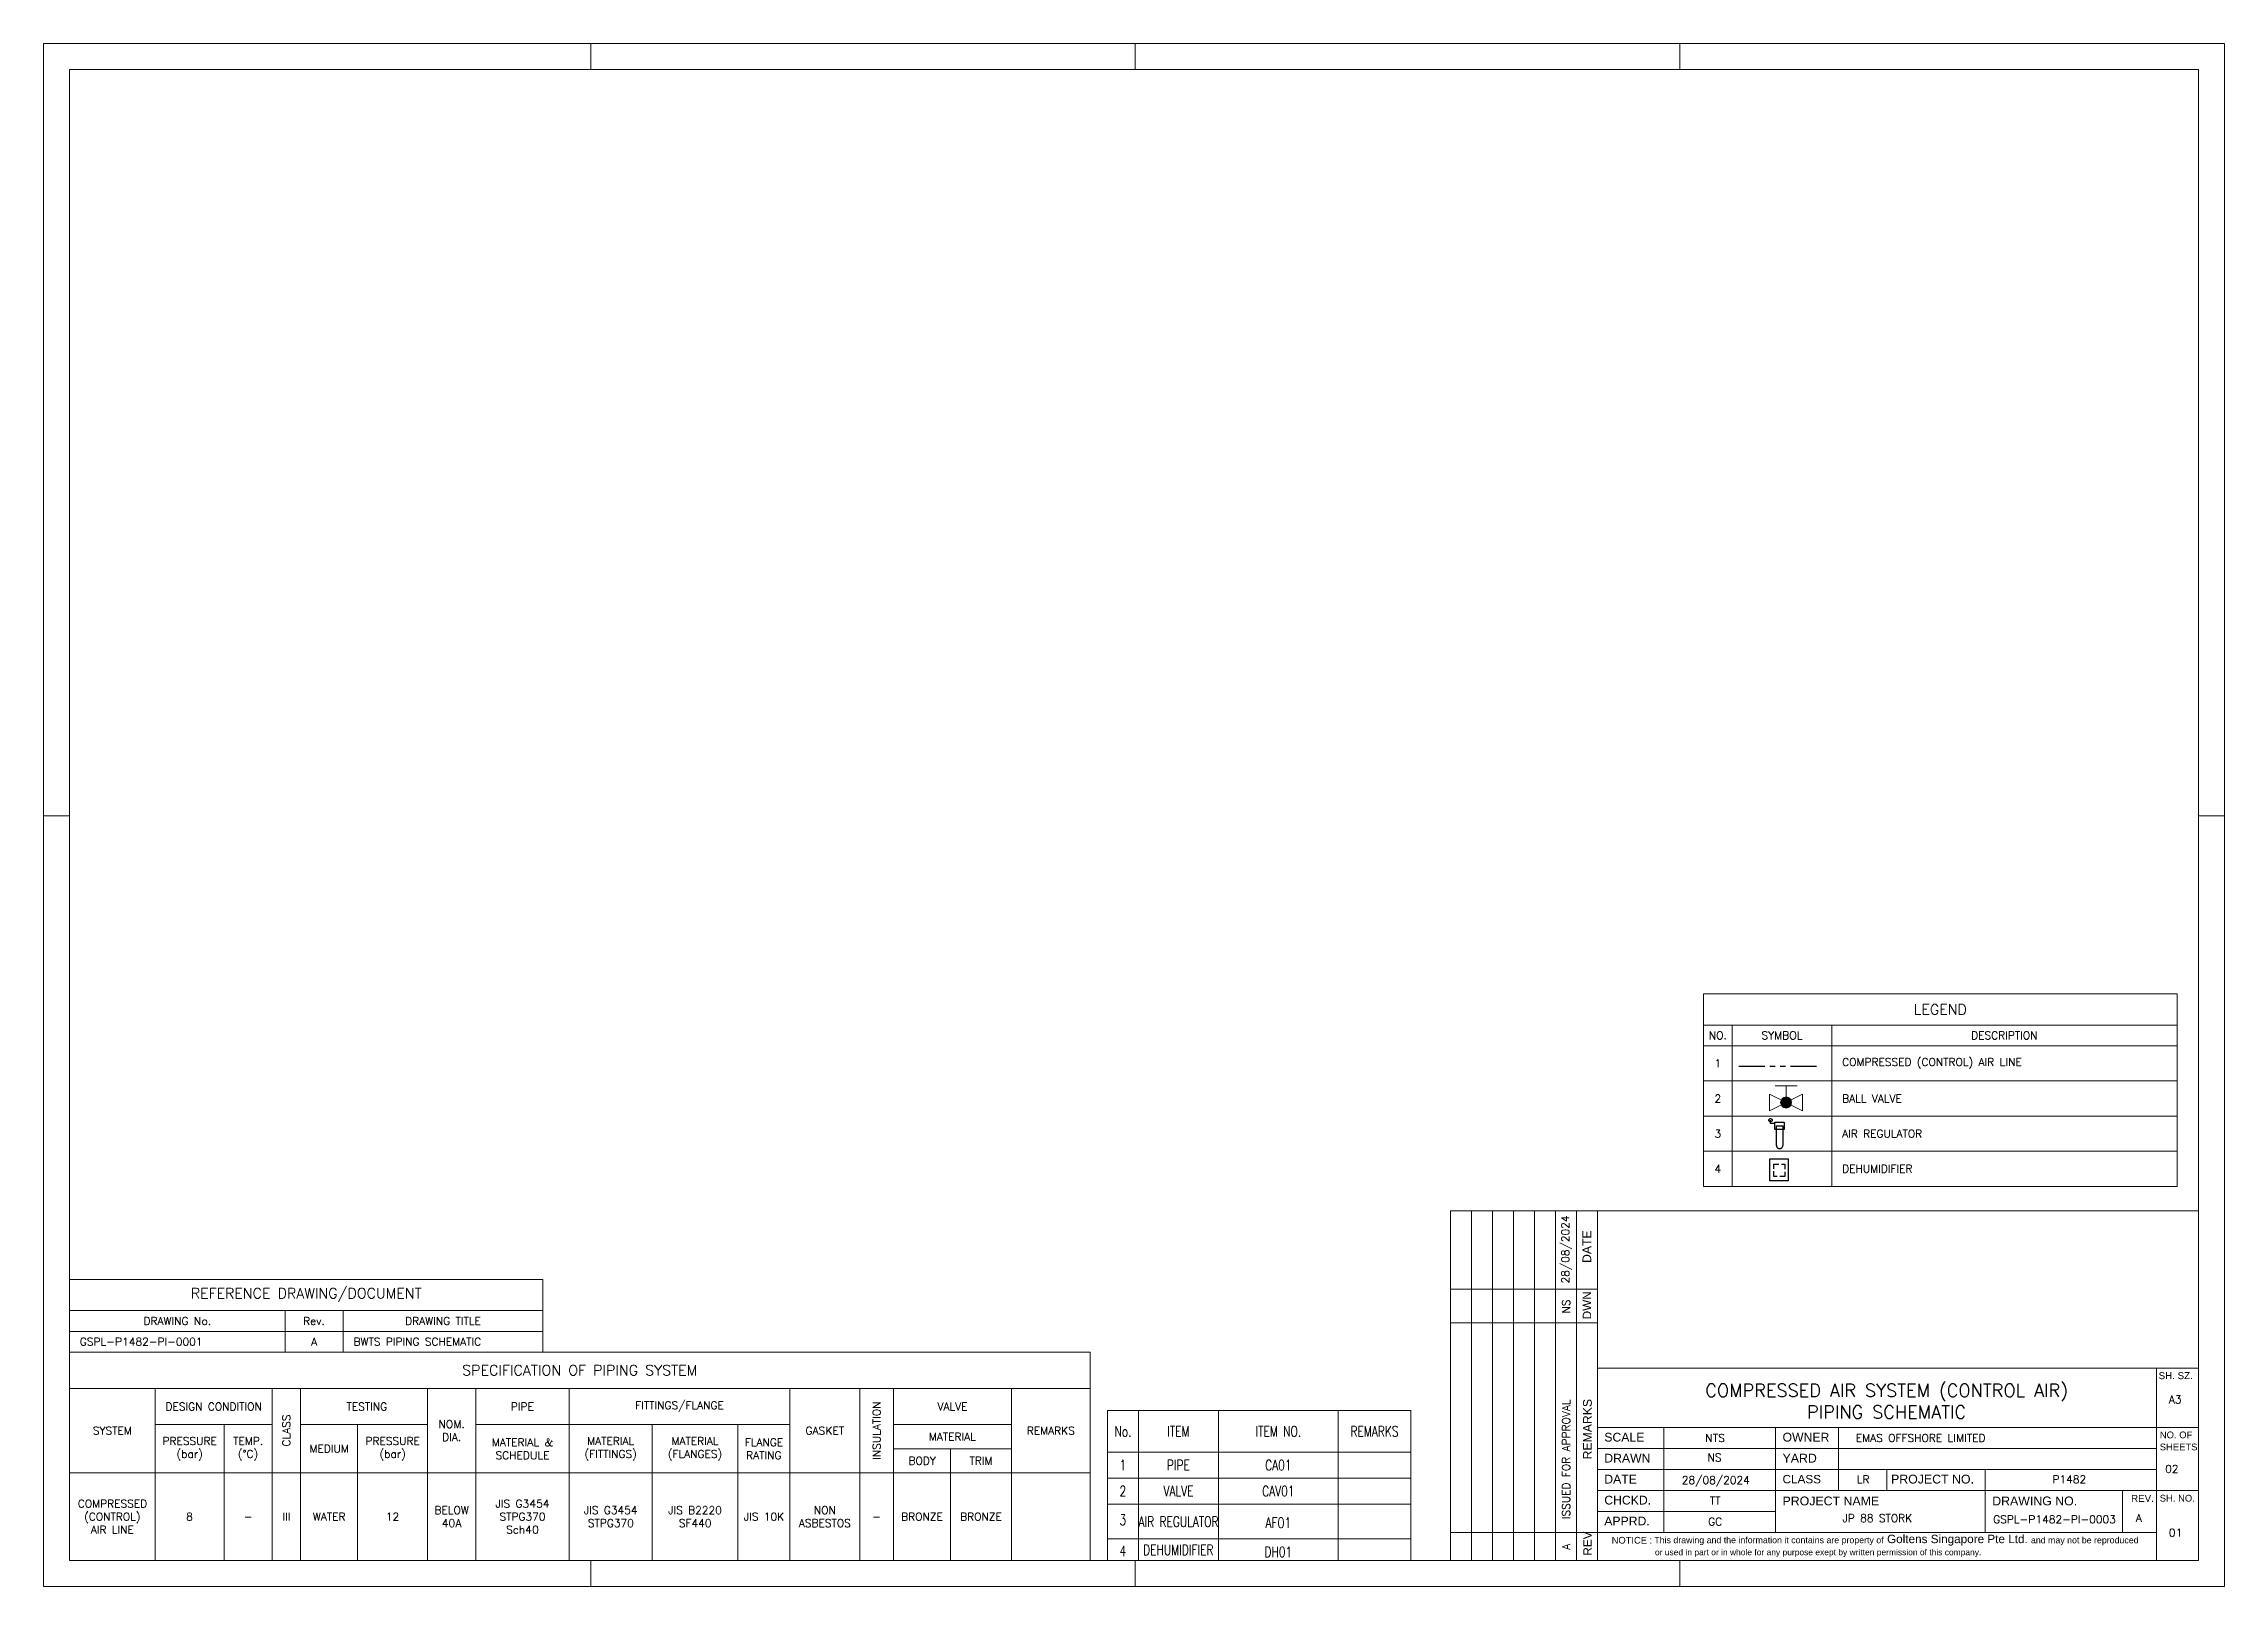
# Model space of a CAD drawing. Extents: x 475189 to 476029, y 1007718 to 1008015.
# Drawn here: x 475188.8 to 475608.8, y 1007718.3 to 1008015.3 of the extents above; entities that cross this region are included whole.
import ezdxf
from ezdxf.enums import TextEntityAlignment as Align

# ---------------------------------------------------------------- set-up
doc = ezdxf.new("R2010")
doc.units = 0
doc.header["$LTSCALE"] = 4
doc.header["$MEASUREMENT"] = 0
doc.linetypes.add('HIDDEN', pattern=[0.375, 0.25, -0.125])
doc.linetypes.add('PHANTOM', pattern=[2.5, 1.25, -0.25, 0.25, -0.25, 0.25, -0.25])
doc.layers.get('0').update_dxf_attribs({"linetype": 'CONTINUOUS', "lineweight": 0})
doc.layers.add('ballast', color=1, linetype='HIDDEN')
for name, color, linetype, lineweight in [('Template', 7, 'CONTINUOUS', 0), ('TEXT', 1, 'CONTINUOUS', 0), ('VALVE', 1, 'CONTINUOUS', 15)]:
    doc.layers.add(name, color=color, linetype=linetype, lineweight=lineweight)
doc.styles.add('Annotations', font='romans.shx', dxfattribs={"width": 0.75, "height": 2})
doc.styles.add('Cadmatic Default Text', font='arial.ttf')
doc.styles.add('SEDS_Romans', font='romans.shx')

# ---------------------------------------------------------------- blocks, each defined once
blk = doc.blocks.new('*T1')
at = {"color": 0, "linetype": 'ByBlock', "lineweight": -2, "ltscale": 30, "transparency": 16777216}
for p, q in [((0, 0), (91.17, 0)), ((0, 0), (0, -14)), ((91.17, 0), (91.17, -14)), ((0, -6), (91.17, -6)), ((41.5, -6), (41.5, -14)), ((52.67, -6), (52.67, -14)), ((0, -10), (91.17, -10)), ((0, -14), (91.17, -14))]:
    blk.add_line(p, q, dxfattribs=at)
at = {"layer": 'Template', "color": 0, "ltscale": 30, "transparency": 16777216, "style": 'SEDS_Romans'}
for s, insert, char_height, width, attachment_point in [('REFERENCE DRAWING/DOCUMENT', (45.59, -3), 2, 91.1619, 5), ('DRAWING No.', (20.75, -8), 1.5, 41.4872, 5), ('Rev.', (47.09, -8), 1.5, 11.1619, 5), ('DRAWING TITLE', (71.92, -8), 1.5, 38.4872, 5), ('GSPL-P1482-PI-0001', (2, -12), 1.5, 37.5, 4), ('A', (47.09, -12), 1.5, 7.1747, 5), ('BWTS PIPING SCHEMATIC', (54.67, -12), 1.5, 34.5, 4)]:
    blk.add_mtext(s, dxfattribs=dict(at, insert=insert, char_height=char_height, width=width, attachment_point=attachment_point))
blk = doc.blocks.new('Goltens_Isometric_A3_2_8')
at = {"layer": 'Template', "color": 7, "linetype": 'ByBlock', "lineweight": 13, "flags": 128}
for points in [[(0, 297), (420, 297)], [(0, 0), (0, 297)], [(105.38, 297), (105.38, 292.01)], [(210.25, 297), (210.25, 292.01)], [(315.12, 297), (315.12, 292.01)], [(420, 297), (420, 0)], [(4.99, 292.01), (415.01, 292.01)], [(4.99, 292.01), (4.99, 4.99)], [(415.01, 292.01), (415.01, 4.99)], [(4.99, 148.32), (0, 148.32)], [(420, 148.32), (415.01, 148.32)], [(270.96, 72.3), (299.24, 72.3)], [(270.96, 72.3), (270.96, 4.99)], [(275, 72.3), (275, 4.99)], [(279.04, 72.3), (279.04, 4.99)], [(283.08, 72.3), (283.08, 4.99)], [(287.12, 72.3), (287.12, 4.99)], [(291.16, 72.3), (291.16, 4.99)], [(295.2, 72.3), (295.2, 4.99)], [(299.24, 72.3), (415.01, 72.3)], [(299.24, 72.3), (299.24, 4.99)], [(415.01, 72.3), (415.01, 4.99)], [(270.96, 57.24), (299.24, 57.24)], [(270.96, 50.76), (299.24, 50.76)], [(299.24, 42.01), (415.01, 42.01)], [(406.93, 42.01), (406.93, 4.99)], [(299.24, 30.57), (415.01, 30.57)], [(312.02, 30.57), (312.02, 10.38)], [(333.56, 30.57), (333.56, 10.38)], [(345.68, 30.57), (345.68, 18.46)], [(299.24, 26.53), (406.93, 26.53)], [(299.24, 22.49), (406.93, 22.49)], [(355, 18.6), (355, 22.5)], [(373.95, 18.46), (373.95, 22.51)], [(299.24, 18.46), (415.01, 18.46)], [(373.95, 18.46), (373.95, 10.38)], [(400.39, 18.46), (400.39, 10.38)], [(299.24, 14.42), (333.56, 14.42)], [(299.24, 10.38), (270.96, 10.38)], [(299.24, 10.38), (406.93, 10.38)], [(415.01, 4.99), (4.99, 4.99)], [(105.38, 4.99), (105.38, 0)], [(210.25, 4.99), (210.25, 0)], [(275.01, 4.99), (299.24, 4.99)], [(299.24, 4.99), (415.01, 4.99)], [(315.12, 4.99), (315.12, 0)], [(420, 0), (0, 0)]]:
    blk.add_lwpolyline(points, dxfattribs=at)
at = {"layer": 'Template', "color": 7, "linetype": 'ByBlock', "lineweight": 13, "style": 'Cadmatic Default Text'}
for s, height, p in [('DATE', 1.683, (298.06, 62.26)), ('DWN', 1.617, (298.05, 51.41)), ('REMARKS', 1.683, (298.17, 24.45)), ('REV', 1.617, (298.16, 5.92))]:
    blk.add_text(s, height=height, rotation=90, dxfattribs=at).set_placement(p)
for s, height, p in [('SH. SZ.', 1.346, (407.34, 39.89)), ('NO. OF ', 1.3, (407.57, 28.51)), ('SHEETS', 1.3, (407.55, 26.19)), ('REV.', 1.346, (402.03, 16.27)), ('SH. NO.', 1.3, (407.55, 16.32)), ('NOTICE :', 1.292, (301.99, 8.23)), ('This drawing and the information it contains are property of', 1.213, (310.21, 8.31)), ('Goltens Singapore Pte Ltd.', 1.6154, (355.04, 8.32)), ('and may not be reproduced', 1.213, (382.75, 8.29)), ('or used in part or in whole for any purpose exept by written permission of this company.', 1.1631, (310.34, 5.99))]:
    blk.add_text(s, height=height, dxfattribs=at).set_placement(p)
for s, height, p in [('SCALE', 1.683, (300.58, 28.72)), ('OWNER', 1.683, (334.91, 28.72)), ('DRAWN', 1.683, (300.58, 24.68)), ('YARD', 1.7, (334.91, 24.68)), ('DATE', 1.683, (300.58, 20.64)), ('CLASS', 1.617, (334.91, 20.64)), ('PROJECT NO.', 1.7, (355.81, 20.65)), ('CHCKD.', 1.683, (300.58, 16.6)), ('PROJECT NAME', 1.7, (334.91, 16.44)), ('DRAWING NO.', 1.7, (375.29, 16.44)), ('APPRD.', 1.683, (300.58, 12.57))]:
    blk.add_text(s, height=height, dxfattribs=at).set_placement(p, align=Align.MIDDLE_LEFT)
blk = doc.blocks.new('*T2')
at = {"layer": 'Template', "color": 0, "linetype": 'ByBlock', "lineweight": -2, "ltscale": 30, "transparency": 16777216}
for p, q in [((0, 0), (91.17, 0)), ((0, 0), (0, -37.07)), ((0, -6), (91.17, -6)), ((5.5, -6), (5.5, -37.07)), ((24.67, -6), (24.67, -37.07)), ((0, -10.01), (91.17, -10.01)), ((0, -16.78), (91.17, -16.78)), ((0, -23.54), (91.17, -23.54)), ((0, -30.3), (91.17, -30.3)), ((0, -37.07), (91.17, -37.07))]:
    blk.add_line(p, q, dxfattribs=at)
at = {"layer": 'Template', "color": 0, "linetype": 'ByBlock', "lineweight": -2, "transparency": 16777216}
blk.add_line((91.17, 0), (91.17, -37.07), dxfattribs=at)
at = {"layer": 'Template', "color": 0, "ltscale": 30, "transparency": 16777216, "style": 'SEDS_Romans'}
for s, insert, char_height, width, attachment_point in [('LEGEND', (45.59, -3), 2, 91.1619, 5), ('NO.', (2.75, -8.01), 1.5, 5.4872, 5), ('SYMBOL', (15.09, -8.01), 1.5, 19.1619, 5), ('DESCRIPTION', (57.92, -8.01), 1.5, 66.4872, 5), ('COMPRESSED (CONTROL) AIR LINE', (26.67, -13.39), 1.5, 62.5, 4), ('1', (2.75, -13.39), 1.5, 1.5, 5), ('2', (2.75, -20.16), 1.5, 1.5, 5), ('BALL VALVE', (26.67, -20.16), 1.5, 62.5, 4)]:
    blk.add_mtext(s, dxfattribs=dict(at, insert=insert, char_height=char_height, width=width, attachment_point=attachment_point))
at = {"layer": 'Template', "color": 0, "transparency": 16777216, "char_height": 1.5, "style": 'SEDS_Romans'}
for s, insert, width, attachment_point in [('3', (2.75, -26.92), 1.5, 5), ('AIR REGULATOR', (26.67, -26.92), 62.5, 4), ('4', (2.75, -33.68), 1.5, 5), ('DEHUMIDIFIER', (26.67, -33.68), 62.5, 4)]:
    blk.add_mtext(s, dxfattribs=dict(at, insert=insert, width=width, attachment_point=attachment_point))
blk = doc.blocks.new('*T3')
at = {"layer": 'Template', "color": 0, "linetype": 'ByBlock', "lineweight": -2, "transparency": 16777216}
for p, q in [((0, 0), (196.54, 0)), ((0, 0), (0, -40.1)), ((196.54, 0), (196.54, -40.1)), ((0, -6.98), (196.54, -6.98)), ((16.51, -6.98), (16.51, -40.1)), ((39, -6.98), (39, -40.1)), ((44.5, -6.98), (44.5, -40.1)), ((68.95, -6.98), (68.95, -40.1)), ((78.23, -6.98), (78.23, -40.1)), ((96.23, -6.98), (96.23, -40.1)), ((138.73, -6.98), (138.73, -40.1)), ((152.18, -6.98), (152.18, -40.1)), ((158.68, -6.98), (158.68, -40.1)), ((181.4, -6.98), (181.4, -40.1)), ((16.51, -13.95), (39, -13.95)), ((29.76, -13.95), (29.76, -40.1)), ((44.5, -13.95), (68.95, -13.95)), ((55.47, -13.95), (55.47, -40.1)), ((78.23, -13.95), (138.73, -13.95)), ((112.23, -13.95), (112.23, -40.1)), ((128.73, -13.95), (128.73, -40.1)), ((158.68, -13.95), (181.4, -13.95)), ((158.68, -18.6), (181.4, -18.6)), ((169.68, -18.6), (169.68, -40.1)), ((0, -23.24), (196.54, -23.24)), ((0, -40.1), (196.54, -40.1))]:
    blk.add_line(p, q, dxfattribs=at)
at = {"layer": 'Template', "color": 0, "transparency": 16777216, "attachment_point": 5, "style": 'SEDS_Romans'}
for s, insert, char_height, width in [('{\\C256;SPECIFICATION OF PIPING SYSTEM}', (98.27, -3.49), 2, 194.5422), ('{\\C256;DESIGN CONDITION\\P}', (27.76, -10.47), 1.5, 20.4925), ('{\\C256; TESTING\\P}', (56.73, -10.47), 1.5, 22.4503), ('{\\C256;PIPE\\P}', (87.23, -10.47), 1.5, 16), ('{\\C256;FITTINGS/FLANGE\\P}', (117.48, -10.47), 1.5, 40.4984), ('{\\C256;VALVE \\P}', (170.04, -10.47), 1.5, 20.7204), ('{\\C256;SYSTEM\\P}', (8.26, -15.11), 1.5, 14.5114), ('{\\C256;PRESSURE\\P(bar)\\P}', (23.13, -18.6), 1.5, 11.2462), ('{\\C256;TEMP.\\P(%%DC)\\P}', (34.38, -18.6), 1.5, 7.2462), ('{\\C256;PRESSURE\\P(bar)\\P}', (62.21, -18.6), 1.5, 11.4871), ('{\\C256;NOM.\\PDIA.\\P}', (73.59, -15.11), 1.5, 7.2807), ('{\\C256;MATERIAL & \\PSCHEDULE\\P}', (87.23, -18.6), 1.5, 16), ('{\\C256;MATERIAL\\P(FITTINGS)\\P}', (104.23, -18.6), 1.5, 14), ('{\\C256;MATERIAL\\P(FLANGES)\\P}', (120.48, -18.6), 1.5, 14.4984), ('{\\C256;FLANGE RATING\\P}', (133.73, -18.6), 1.5, 8), ('{\\C256;GASKET \\P}', (145.46, -15.11), 1.5, 11.4462), ('{\\C256;MATERIAL\\P}', (170.04, -16.28), 1.5, 20.7204), ('{\\C256;REMARKS\\P}', (188.97, -15.11), 1.5, 13.1423), ('{\\C256;MEDIUM\\P}', (49.99, -18.6), 1.5, 8.9632), ('{\\C256;BODY\\P}', (164.18, -20.92), 1.5, 9), ('{\\C256;TRIM\\P}', (175.54, -20.92), 1.5, 9.7204), ('COMPRESSED (CONTROL) AIR LINE', (8.26, -31.67), 1.5, 14.5114), ('JIS G3454 STPG370\\PSch40', (87.23, -31.67), 1.5, 16), ('8', (23.13, -31.67), 1.5, 11.2462), ('-', (34.38, -31.67), 1.5, 7.2462), ('{\\C256;III\\P}', (41.75, -31.67), 1.5, 3.5), ('{\\C256;WATER\\P}', (49.99, -31.67), 1.5, 8.9632), ('12', (62.21, -31.67), 1.5, 11.4871), ('BELOW 40A', (73.59, -31.67), 1.5, 7.2807), ('JIS G3454 STPG370', (104.23, -31.67), 1.5, 14), ('JIS B2220 SF440', (120.48, -31.67), 1.5, 14.4984), ('{\\C256;JIS 10K}', (133.73, -31.67), 1.5, 8), ('{\\C256;NON ASBESTOS }', (145.46, -31.67), 1.5, 11.4462), ('{\\C256;-\\P}', (155.43, -31.67), 1.5, 4.5), ('BRONZE', (164.18, -31.67), 1.5, 9), ('BRONZE', (175.54, -31.67), 1.5, 9.7204)]:
    blk.add_mtext(s, dxfattribs=dict(at, insert=insert, char_height=char_height, width=width))
at = {"layer": 'Template', "color": 0, "transparency": 16777216, "char_height": 1.5, "width": 14.2625, "attachment_point": 5, "rotation": 90, "style": 'SEDS_Romans'}
for s, insert in [('{\\C256;CLASS\\P}', (41.75, -15.11)), ('{\\C256;INSULATION}', (155.43, -15.11))]:
    blk.add_mtext(s, dxfattribs=dict(at, insert=insert))

msp = doc.modelspace()

# ---------------------------------------------------------------- linework, layer by layer
at = {"layer": 'ballast', "linetype": 'PHANTOM'}
msp.add_line((475515.29, 1007818.46), (475531.25, 1007818.46), dxfattribs=at)
at = {"layer": 'ballast', "linetype": 'PHANTOM', "ltscale": 1.5}
msp.add_line((475522.3, 1007807.45), (475521.41, 1007807.45), dxfattribs=at)
for points in [[(475522.27, 1007807.7), (475524.05, 1007807.7), (475524.05, 1007806.29), (475522.27, 1007806.29)], [(475521.27, 1007800.64), (475524.78, 1007800.64), (475524.78, 1007796.39), (475521.27, 1007796.39)]]:
    msp.add_lwpolyline(points, close=True, dxfattribs=at)
msp.add_lwpolyline([(475522.55, 1007803.22), (475522.55, 1007807), (475523.78, 1007807), (475523.78, 1007803.22)], dxfattribs=at)
at = {"layer": 'ballast'}
msp.add_lwpolyline([(475522.03, 1007799.64), (475524.2, 1007799.64), (475524.2, 1007797.25), (475522.03, 1007797.25)], close=True, dxfattribs=at)
at = {"layer": 'ballast', "linetype": 'PHANTOM', "ltscale": 1.5}
msp.add_arc((475523.16, 1007803.22), 0.612, 180, 0, dxfattribs=at)
at = {"layer": 'Template', "color": 7}
for p, q in [((475393.72, 1007752.18), (475452.14, 1007752.18)), ((475393.72, 1007752.18), (475393.72, 1007723.33)), ((475399.66, 1007752.18), (475399.66, 1007723.33)), ((475415.11, 1007752.18), (475415.11, 1007723.33)), ((475438.14, 1007752.18), (475438.14, 1007723.33)), ((475452.14, 1007752.18), (475452.14, 1007723.33)), ((475393.72, 1007744.18), (475452.14, 1007744.18)), ((475393.72, 1007739.18), (475452.14, 1007739.18)), ((475393.72, 1007734.18), (475452.14, 1007734.18)), ((475393.72, 1007727.47), (475452.14, 1007727.47)), ((475393.72, 1007723.33), (475452.14, 1007723.33))]:
    msp.add_line(p, q, dxfattribs=at)
at = {"layer": 'Template', "ltscale": 30}
msp.add_lwpolyline([(475188.82, 1007718.34), (475608.82, 1007718.34), (475608.82, 1008015.34), (475188.82, 1008015.34)], close=True, dxfattribs=at)

# ---------------------------------------------------------------- block references
for name, p in [('*T2', (475508.53, 1007832.41)), ('*T1', (475193.82, 1007777.43)), ('*T3', (475193.82, 1007763.43))]:
    msp.add_blockref(name, p)
at = {"layer": 'Template', "ltscale": 1.5}
msp.add_blockref('Goltens_Isometric_A3_2_8', (475188.82, 1007718.34), dxfattribs=at)

# ---------------------------------------------------------------- texts
at = {"layer": 'Template', "color": 7, "char_height": 2, "attachment_point": 5, "style": 'Annotations'}
for s, insert, width in [('No.', (475396.69, 1007748.18), 5.9267), ('ITEM', (475407.38, 1007748.18), 15.4267), ('ITEM NO.', (475426.62, 1007748.18), 23.014), ('REMARKS', (475445.14, 1007748.18), 13.9808), ('1', (475396.69, 1007741.68), 5.9267), ('PIPE', (475407.38, 1007741.68), 15.4267), ('CA01', (475426.62, 1007741.68), 21.0332), ('2', (475396.69, 1007736.68), 5.9267), ('VALVE', (475407.38, 1007736.68), 15.4267), ('CAV01', (475426.62, 1007736.68), 21.0332), ('3', (475396.69, 1007731.15), 5.9267), ('AIR REGULATOR', (475407.38, 1007730.8), 15.4267), ('AF01', (475426.62, 1007730.58), 21.0332), ('4', (475396.69, 1007725.17), 5.9267), ('DEHUMIDIFIER', (475407.38, 1007725.36), 15.4267), ('DH01', (475426.62, 1007724.97), 21.0332)]:
    msp.add_mtext(s, dxfattribs=dict(at, insert=insert, width=width))
at = {"layer": 'TEXT', "color": 0, "char_height": 1.5, "attachment_point": 5, "rotation": 90, "style": 'SEDS_Romans'}
for s, insert, width in [('28/08/2024', (475482.14, 1007783.17), 7.6579), ('NS', (475482.05, 1007772.23), 7.6579), ('ISSUED FOR APPROVAL', (475482.05, 1007742.8), 39.094), ('A', (475482.05, 1007725.93), 7.6579)]:
    msp.add_mtext(s, dxfattribs=dict(at, insert=insert, width=width))
at = {"layer": 'TEXT', "color": 0, "attachment_point": 5, "style": 'SEDS_Romans'}
for s, insert, char_height, width in [('COMPRESSED AIR SYSTEM (CONTROL AIR) PIPING SCHEMATIC', (475543.77, 1007753.98), 2.5, 76.0809), ('A3', (475599.35, 1007754.31), 1.5, 7.6579), ('NTS', (475510.72, 1007746.92), 1.5, 7.6579), ('NS', (475510.62, 1007743.15), 1.5, 7.6579), ('EMAS OFFSHORE LIMITED ', (475550.32, 1007746.92), 1.5, 51.2606), ('28/08/2024', (475510.88, 1007738.54), 1.5, 7.6579), ('LR', (475539.28, 1007738.95), 1.5, 11.3494), ('02', (475598.68, 1007740.95), 1.5, 7.6579), ('TT', (475510.77, 1007734.84), 1.5, 7.6579), ('GC', (475510.77, 1007730.8), 1.5, 7.6579), ('JP 88 STORK', (475541.97, 1007731.47), 1.5, 26.9066), ('GSPL-P1482-PI-0003', (475576.11, 1007731.23), 1.5, 7.6579), ('A', (475592.37, 1007731.52), 1.5, 7.6579), ('01', (475599.44, 1007728.68), 1.5, 7.6579)]:
    msp.add_mtext(s, dxfattribs=dict(at, insert=insert, char_height=char_height, width=width))
at = {"layer": 'TEXT', "color": 0, "insert": (475578.97, 1007738.95), "char_height": 1.5, "attachment_point": 5, "style": 'SEDS_Romans'}
msp.add_mtext('\\pt6;P1482', dxfattribs=at)

# ---------------------------------------------------------------- next in the draw order: wipeouts: each hides what was drawn before it
msp.add_wipeout([(475521.24, 1007813.08), (475524.42, 1007811.49), (475527.59, 1007813.08), (475527.59, 1007809.91), (475524.41, 1007811.49), (475521.24, 1007809.91)])

# ---------------------------------------------------------------- next in the draw order: hatches: boundary and pattern name
at = {"layer": 'VALVE'}
h = msp.add_hatch(color=1, dxfattribs=at)
h.paths.add_polyline_path([(475524.41, 1007811.49), (475524.41, 1007812.56, -0.284079), (475525.36, 1007811.97)])
h.paths.add_polyline_path([(475523.46, 1007811.97, -0.284079), (475524.41, 1007812.56), (475524.41, 1007811.49)])
h.paths.add_polyline_path([(475523.46, 1007811.02, -0.116434), (475523.35, 1007811.49, -0.116434), (475523.46, 1007811.97), (475524.41, 1007811.49)])
h.paths.add_polyline_path([(475524.41, 1007811.49), (475525.36, 1007811.02, -0.618034), (475523.46, 1007811.02)])
h.paths.add_polyline_path([(475525.36, 1007811.97, -0.116434), (475525.47, 1007811.49, -0.116434), (475525.36, 1007811.02), (475524.41, 1007811.49)])

# ---------------------------------------------------------------- next in the draw order: linework, layer by layer
at = {"layer": 'ballast', "linetype": 'PHANTOM', "ltscale": 1.5}
msp.add_line((475521.41, 1007807.45), (475521.41, 1007808.08), dxfattribs=at)
msp.add_circle((475521.41, 1007808.08), 0.315, dxfattribs=at)
at = {"layer": 'TEXT', "color": 1}
msp.add_line((475525.27, 1007811.49), (475523.55, 1007811.49), dxfattribs=at)
at = {"layer": 'VALVE', "color": 1}
for p, q in [((475521.24, 1007813.08), (475521.24, 1007809.91)), ((475521.24, 1007813.08), (475527.59, 1007809.91)), ((475521.24, 1007809.91), (475527.59, 1007813.08)), ((475526.52, 1007814.67), (475522.3, 1007814.67)), ((475524.41, 1007811.49), (475524.41, 1007814.67)), ((475527.59, 1007813.08), (475527.59, 1007809.91))]:
    msp.add_line(p, q, dxfattribs=at)
msp.add_circle((475524.41, 1007811.49), 1.06, dxfattribs=at)

doc.saveas('drawing.dxf')
